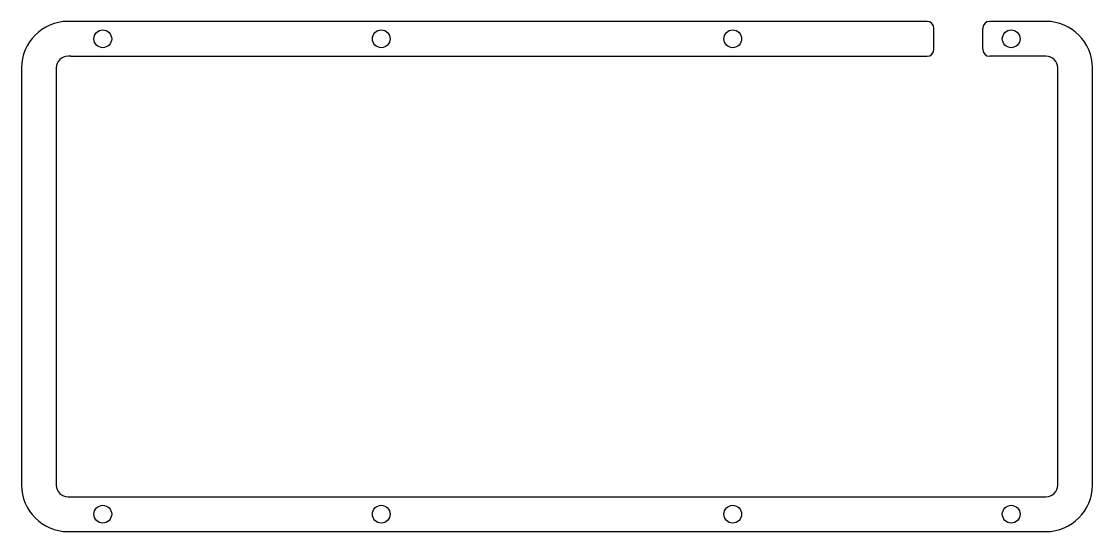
# Model space of a CAD drawing. Header units: millimetres. Extents: x 68 to 376, y -241 to -95.
import ezdxf

# ---------------------------------------------------------------- set-up
doc = ezdxf.new("R2010")
doc.units = ezdxf.units.MM
doc.layers.get('0').update_dxf_attribs({"linetype": 'CONTINUOUS'})

msp = doc.modelspace()

# ---------------------------------------------------------------- linework, layer by layer
for p, q in [((82.55, -94.57), (81.76, -94.57)), ((328.56, -94.57), (82.55, -94.57)), ((362.74, -94.57), (346.56, -94.57)), ((330.56, -102.57), (330.56, -96.57)), ((344.56, -102.57), (344.56, -96.57)), ((82.55, -104.57), (81.76, -104.57)), ((82.55, -104.57), (328.56, -104.57)), ((362.74, -104.57), (346.56, -104.57)), ((68.38, -107.95), (68.38, -109.54)), ((68.38, -109.54), (68.38, -227.81)), ((78.37, -107.95), (78.37, -109.54)), ((78.37, -109.54), (78.37, -227.81)), ((366.13, -227.81), (366.13, -107.95)), ((376.12, -227.81), (376.12, -107.95)), ((81.76, -231.19), (362.74, -231.19)), ((81.76, -241.19), (362.74, -241.19))]:
    msp.add_line(p, q)
for centre in [(91.76, -99.57), (171.76, -99.57), (272.74, -99.57), (352.74, -99.57), (91.76, -236.19), (171.76, -236.19), (272.74, -236.19), (352.74, -236.19)]:
    msp.add_circle(centre, 2.55)
for centre, radius, start, end in [((81.76, -107.95), 13.38, 90, 180), ((328.56, -96.57), 2, 0, 90), ((346.56, -96.57), 2, 90, 180), ((362.74, -107.95), 13.38, 0, 90), ((81.76, -107.95), 3.38, 90, 180), ((328.56, -102.57), 2, -90, 0), ((346.56, -102.57), 2, 180, 270), ((362.74, -107.95), 3.38, 0, 90), ((81.76, -227.81), 13.38, 180, 270), ((81.76, -227.81), 3.38, 180, 270), ((362.74, -227.81), 13.38, -90, 0), ((362.74, -227.81), 3.38, -90, 0)]:
    msp.add_arc(centre, radius, start, end)

doc.saveas('drawing.dxf')
